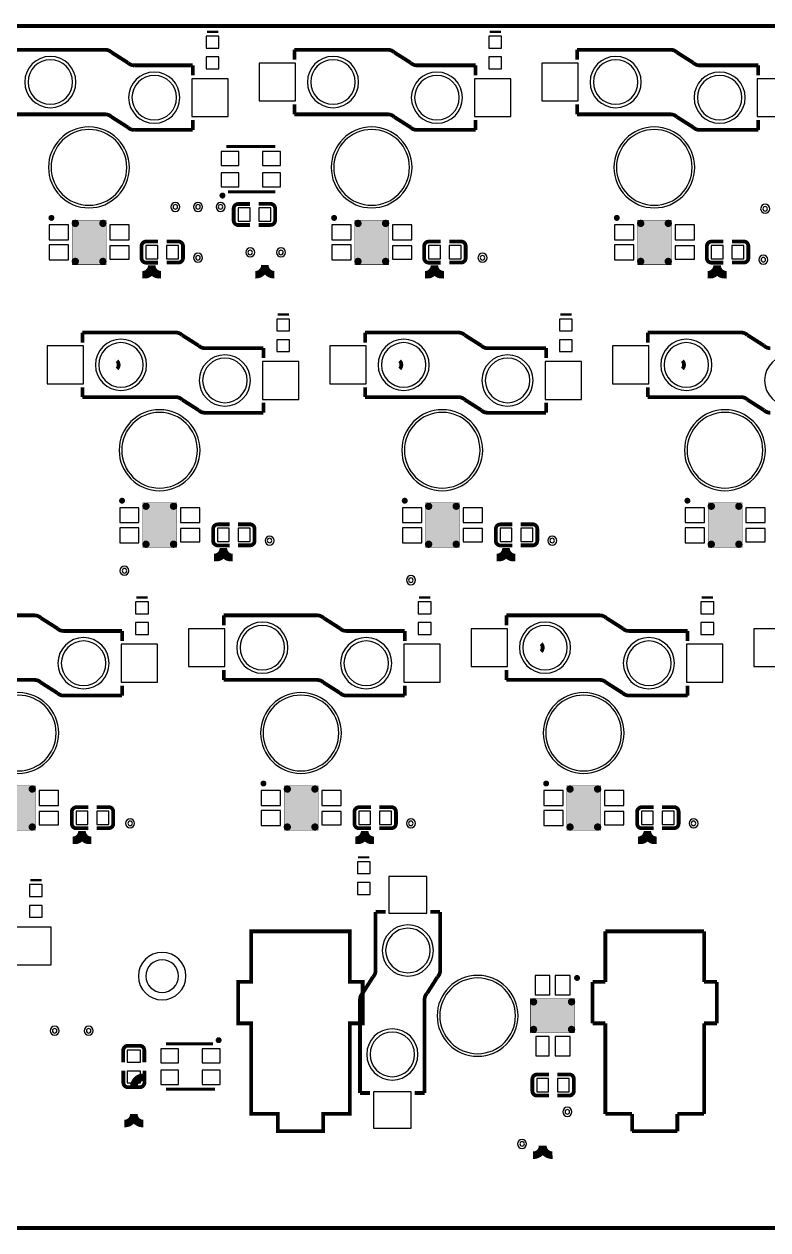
# Model space of a CAD drawing. Header units: millimetres. Extents: x 3 to 280, y -102 to -19.
# Drawn here: x 65.9 to 116, y -101.9 to -20.7 of the extents above; entities that cross this region are included whole.
import ezdxf

# ---------------------------------------------------------------- set-up
doc = ezdxf.new("R2010")
doc.units = ezdxf.units.MM
for name, color, linetype, true_color in [('Board Outline Layer', 7, 'Continuous', 0xff00ff), ('Bottom Layer', 7, 'Continuous', 0x0000ff), ('Bottom Silkscreen Layer', 7, 'Continuous', 0x66cc33), ('Hole Layer', 7, 'Continuous', 0x222222), ('Multi-Layer', 7, 'Continuous', 0xc0c0c0), ('Top Layer', 7, 'Continuous', 0xff0000)]:
    doc.layers.add(name, color=color, linetype=linetype, true_color=true_color)

msp = doc.modelspace()

# ---------------------------------------------------------------- hatches: boundary and pattern name
at = {"layer": 'Multi-Layer'}
for points in [[(69.084, -34.133, 1), (69.584, -34.133, 1)], [(71.414, -36.913), (69.114, -36.913), (69.114, -33.913), (71.414, -33.913)], [(70.944, -34.133, 1), (71.444, -34.133, 1)], [(88.134, -34.133, 1), (88.634, -34.133, 1)], [(90.464, -36.913), (88.164, -36.913), (88.164, -33.913), (90.464, -33.913)], [(89.994, -34.133, 1), (90.494, -34.133, 1)], [(107.184, -34.133, 1), (107.684, -34.133, 1)], [(109.514, -36.913), (107.214, -36.913), (107.214, -33.913), (109.514, -33.913)], [(109.044, -34.133, 1), (109.544, -34.133, 1)], [(69.084, -36.693, 1), (69.584, -36.693, 1)], [(70.944, -36.693, 1), (71.444, -36.693, 1)], [(88.134, -36.693, 1), (88.634, -36.693, 1)], [(89.994, -36.693, 1), (90.494, -36.693, 1)], [(107.184, -36.693, 1), (107.684, -36.693, 1)], [(109.044, -36.693, 1), (109.544, -36.693, 1)], [(73.844, -53.185, 1), (74.344, -53.185, 1)], [(76.174, -55.965), (73.874, -55.965), (73.874, -52.965), (76.174, -52.965)], [(75.704, -53.185, 1), (76.204, -53.185, 1)], [(92.894, -53.185, 1), (93.394, -53.185, 1)], [(95.224, -55.965), (92.924, -55.965), (92.924, -52.965), (95.224, -52.965)], [(94.754, -53.185, 1), (95.254, -53.185, 1)], [(111.944, -53.185, 1), (112.444, -53.185, 1)], [(114.274, -55.965), (111.974, -55.965), (111.974, -52.965), (114.274, -52.965)], [(113.804, -53.185, 1), (114.304, -53.185, 1)], [(73.844, -55.745, 1), (74.344, -55.745, 1)], [(75.704, -55.745, 1), (76.204, -55.745, 1)], [(92.894, -55.745, 1), (93.394, -55.745, 1)], [(94.754, -55.745, 1), (95.254, -55.745, 1)], [(111.944, -55.745, 1), (112.444, -55.745, 1)], [(113.804, -55.745, 1), (114.304, -55.745, 1)], [(66.652, -75.015), (64.352, -75.015), (64.352, -72.015), (66.652, -72.015)], [(66.182, -72.235, 1), (66.682, -72.235, 1)], [(83.372, -72.235, 1), (83.872, -72.235, 1)], [(85.702, -75.015), (83.402, -75.015), (83.402, -72.015), (85.702, -72.015)], [(85.232, -72.235, 1), (85.732, -72.235, 1)], [(102.422, -72.235, 1), (102.922, -72.235, 1)], [(104.752, -75.015), (102.452, -75.015), (102.452, -72.015), (104.752, -72.015)], [(104.282, -72.235, 1), (104.782, -72.235, 1)], [(66.182, -74.795, 1), (66.682, -74.795, 1)], [(83.372, -74.795, 1), (83.872, -74.795, 1)], [(85.232, -74.795, 1), (85.732, -74.795, 1)], [(102.422, -74.795, 1), (102.922, -74.795, 1)], [(104.282, -74.795, 1), (104.782, -74.795, 1)], [(99.966, -86.571, 1), (100.466, -86.571, 1)], [(99.996, -88.651), (99.996, -86.351), (102.996, -86.351), (102.996, -88.651)], [(102.526, -86.571, 1), (103.026, -86.571, 1)], [(99.966, -88.431, 1), (100.466, -88.431, 1)], [(102.526, -88.431, 1), (103.026, -88.431, 1)]]:
    msp.add_hatch(color=256, dxfattribs=at).paths.add_polyline_path(points)

# ---------------------------------------------------------------- linework, layer by layer
at = {"layer": 'Board Outline Layer', "const_width": 0.254}
for points in [[(277.29, -20.841), (6.574, -20.836)], [(87.833, -93.329), (87.833, -94.116), (86.03, -94.116), (86.03, -95.285), (82.982, -95.285), (82.982, -94.116), (81.178, -94.116), (81.178, -88.02), (80.315, -88.02), (80.315, -85.226), (81.178, -85.226), (81.178, -81.823), (87.833, -81.823), (87.833, -82.636)], [(81.178, -93.329), (81.178, -94.116), (82.982, -94.116), (82.982, -95.285), (86.03, -95.285), (86.03, -94.116), (87.833, -94.116), (87.833, -88.02), (88.697, -88.02), (88.697, -85.226), (87.833, -85.226), (87.833, -81.823)], [(105.054, -81.823), (105.054, -82.636)], [(105.054, -85.226), (105.054, -81.823)], [(105.054, -81.823), (111.709, -81.823)], [(111.709, -81.823), (111.709, -85.226)], [(104.191, -88.02), (104.191, -85.226)], [(104.191, -85.226), (105.054, -85.226)], [(111.709, -85.226), (112.573, -85.226)], [(112.573, -85.226), (112.573, -88.02)], [(105.054, -88.02), (104.191, -88.02)], [(105.054, -94.116), (105.054, -88.02)], [(112.573, -88.02), (111.709, -88.02)], [(111.709, -88.02), (111.709, -94.116)], [(105.054, -94.116), (105.054, -93.329)], [(105.054, -94.116), (105.054, -93.329)], [(111.709, -93.329), (111.709, -94.116)], [(106.858, -94.116), (105.054, -94.116)], [(106.858, -94.116), (105.054, -94.116)], [(106.858, -95.285), (106.858, -94.116)], [(106.858, -95.285), (106.858, -94.116)], [(111.709, -94.116), (109.906, -94.116)], [(109.906, -94.116), (109.906, -95.285)], [(111.709, -94.116), (109.906, -94.116)], [(109.906, -94.116), (109.906, -95.285)], [(109.906, -95.285), (106.858, -95.285)], [(109.906, -95.285), (106.858, -95.285)], [(277.29, -101.805), (6.575, -101.805)]]:
    msp.add_lwpolyline(points, dxfattribs=at)
at = {"layer": 'Bottom Layer'}
for points in [[(79.014, -21.522), (78.15, -21.522), (78.15, -22.322), (79.014, -22.322)], [(98.064, -21.522), (97.2, -21.522), (97.2, -22.322), (98.064, -22.322)], [(79.014, -22.922), (78.15, -22.922), (78.15, -23.722), (79.014, -23.722)], [(81.726, -23.337), (81.726, -25.887), (84.176, -25.887), (84.176, -23.337)], [(98.064, -22.922), (97.2, -22.922), (97.2, -23.722), (98.064, -23.722)], [(100.777, -23.337), (100.777, -25.887), (103.227, -25.887), (103.227, -23.337)], [(79.627, -26.937), (79.627, -24.387), (77.177, -24.387), (77.177, -26.937)], [(98.677, -26.937), (98.677, -24.387), (96.227, -24.387), (96.227, -26.937)], [(117.727, -26.937), (117.727, -24.387), (115.277, -24.387), (115.277, -26.937)], [(79.153, -29.28), (79.153, -30.23), (80.353, -30.23), (80.353, -29.28)], [(81.953, -29.28), (81.953, -30.23), (83.153, -30.23), (83.153, -29.28)], [(79.153, -30.73), (79.153, -31.68), (80.353, -31.68), (80.353, -30.73)], [(81.953, -30.73), (81.953, -31.68), (83.153, -31.68), (83.153, -30.73)], [(80.307, -33.078), (80.307, -33.978), (81.107, -33.978), (81.107, -33.078)], [(81.707, -33.078), (81.707, -33.978), (82.507, -33.978), (82.507, -33.078)], [(68.864, -35.238), (68.864, -34.238), (67.564, -34.238), (67.564, -35.238)], [(72.964, -35.238), (72.964, -34.238), (71.664, -34.238), (71.664, -35.238)], [(87.914, -35.238), (87.914, -34.238), (86.614, -34.238), (86.614, -35.238)], [(92.014, -35.238), (92.014, -34.238), (90.714, -34.238), (90.714, -35.238)], [(106.964, -35.238), (106.964, -34.238), (105.664, -34.238), (105.664, -35.238)], [(111.064, -35.238), (111.064, -34.238), (109.764, -34.238), (109.764, -35.238)], [(68.864, -36.588), (68.864, -35.588), (67.564, -35.588), (67.564, -36.588)], [(72.964, -36.538), (72.964, -35.638), (71.664, -35.638), (71.664, -36.538)], [(74.884, -36.518), (74.884, -35.618), (74.084, -35.618), (74.084, -36.518)], [(76.284, -36.518), (76.284, -35.618), (75.484, -35.618), (75.484, -36.518)], [(87.914, -36.588), (87.914, -35.588), (86.614, -35.588), (86.614, -36.588)], [(92.014, -36.538), (92.014, -35.638), (90.714, -35.638), (90.714, -36.538)], [(93.934, -36.518), (93.934, -35.618), (93.134, -35.618), (93.134, -36.518)], [(95.334, -36.518), (95.334, -35.618), (94.534, -35.618), (94.534, -36.518)], [(106.964, -36.588), (106.964, -35.588), (105.664, -35.588), (105.664, -36.588)], [(111.064, -36.538), (111.064, -35.638), (109.764, -35.638), (109.764, -36.538)], [(112.984, -36.518), (112.984, -35.618), (112.184, -35.618), (112.184, -36.518)], [(114.384, -36.518), (114.384, -35.618), (113.584, -35.618), (113.584, -36.518)], [(83.777, -40.573), (82.913, -40.573), (82.913, -41.373), (83.777, -41.373)], [(102.827, -40.573), (101.963, -40.573), (101.963, -41.373), (102.827, -41.373)], [(83.777, -41.973), (82.913, -41.973), (82.913, -42.773), (83.777, -42.773)], [(102.827, -41.973), (101.963, -41.973), (101.963, -42.773), (102.827, -42.773)], [(67.436, -42.387), (67.436, -44.937), (69.886, -44.937), (69.886, -42.387)], [(86.486, -42.387), (86.486, -44.937), (88.936, -44.937), (88.936, -42.387)], [(105.536, -42.387), (105.536, -44.937), (107.986, -44.937), (107.986, -42.387)], [(84.387, -45.987), (84.387, -43.437), (81.937, -43.437), (81.937, -45.987)], [(103.437, -45.987), (103.437, -43.437), (100.987, -43.437), (100.987, -45.987)], [(73.624, -54.29), (73.624, -53.29), (72.324, -53.29), (72.324, -54.29)], [(77.724, -54.29), (77.724, -53.29), (76.424, -53.29), (76.424, -54.29)], [(92.674, -54.29), (92.674, -53.29), (91.374, -53.29), (91.374, -54.29)], [(96.774, -54.29), (96.774, -53.29), (95.474, -53.29), (95.474, -54.29)], [(111.724, -54.29), (111.724, -53.29), (110.424, -53.29), (110.424, -54.29)], [(115.824, -54.29), (115.824, -53.29), (114.524, -53.29), (114.524, -54.29)], [(73.624, -55.64), (73.624, -54.64), (72.324, -54.64), (72.324, -55.64)], [(77.724, -55.59), (77.724, -54.69), (76.424, -54.69), (76.424, -55.59)], [(79.71, -55.568), (79.71, -54.668), (78.91, -54.668), (78.91, -55.568)], [(81.11, -55.568), (81.11, -54.668), (80.31, -54.668), (80.31, -55.568)], [(92.674, -55.64), (92.674, -54.64), (91.374, -54.64), (91.374, -55.64)], [(96.774, -55.59), (96.774, -54.69), (95.474, -54.69), (95.474, -55.59)], [(98.76, -55.568), (98.76, -54.668), (97.96, -54.668), (97.96, -55.568)], [(100.16, -55.568), (100.16, -54.668), (99.36, -54.668), (99.36, -55.568)], [(111.724, -55.64), (111.724, -54.64), (110.424, -54.64), (110.424, -55.64)], [(115.824, -55.59), (115.824, -54.69), (114.524, -54.69), (114.524, -55.59)], [(74.256, -59.623), (73.392, -59.623), (73.392, -60.423), (74.256, -60.423)], [(93.306, -59.623), (92.442, -59.623), (92.442, -60.423), (93.306, -60.423)], [(112.356, -59.623), (111.492, -59.623), (111.492, -60.423), (112.356, -60.423)], [(74.256, -61.023), (73.392, -61.023), (73.392, -61.823), (74.256, -61.823)], [(76.964, -61.437), (76.964, -63.987), (79.414, -63.987), (79.414, -61.437)], [(93.306, -61.023), (92.442, -61.023), (92.442, -61.823), (93.306, -61.823)], [(96.014, -61.437), (96.014, -63.987), (98.464, -63.987), (98.464, -61.437)], [(112.356, -61.023), (111.492, -61.023), (111.492, -61.823), (112.356, -61.823)], [(115.064, -61.437), (115.064, -63.987), (117.514, -63.987), (117.514, -61.437)], [(74.864, -65.037), (74.864, -62.487), (72.414, -62.487), (72.414, -65.037)], [(93.914, -65.037), (93.914, -62.487), (91.464, -62.487), (91.464, -65.037)], [(112.964, -65.037), (112.964, -62.487), (110.514, -62.487), (110.514, -65.037)], [(68.202, -73.34), (68.202, -72.34), (66.902, -72.34), (66.902, -73.34)], [(83.152, -73.34), (83.152, -72.34), (81.852, -72.34), (81.852, -73.34)], [(87.252, -73.34), (87.252, -72.34), (85.952, -72.34), (85.952, -73.34)], [(102.202, -73.34), (102.202, -72.34), (100.902, -72.34), (100.902, -73.34)], [(106.302, -73.34), (106.302, -72.34), (105.002, -72.34), (105.002, -73.34)], [(68.202, -74.641), (68.202, -73.741), (66.902, -73.741), (66.902, -74.641)], [(70.185, -74.618), (70.185, -73.718), (69.385, -73.718), (69.385, -74.618)], [(71.585, -74.618), (71.585, -73.718), (70.785, -73.718), (70.785, -74.618)], [(83.152, -74.691), (83.152, -73.691), (81.852, -73.691), (81.852, -74.691)], [(87.252, -74.641), (87.252, -73.741), (85.952, -73.741), (85.952, -74.641)], [(89.235, -74.618), (89.235, -73.718), (88.435, -73.718), (88.435, -74.618)], [(90.635, -74.618), (90.635, -73.718), (89.835, -73.718), (89.835, -74.618)], [(102.202, -74.691), (102.202, -73.691), (100.902, -73.691), (100.902, -74.691)], [(106.302, -74.641), (106.302, -73.741), (105.002, -73.741), (105.002, -74.641)], [(108.285, -74.618), (108.285, -73.718), (107.485, -73.718), (107.485, -74.618)], [(109.685, -74.618), (109.685, -73.718), (108.885, -73.718), (108.885, -74.618)], [(89.205, -77.132), (88.341, -77.132), (88.341, -77.932), (89.205, -77.932)], [(67.109, -78.674), (66.245, -78.674), (66.245, -79.474), (67.109, -79.474)], [(89.205, -78.532), (88.341, -78.532), (88.341, -79.332), (89.205, -79.332)], [(93.02, -78.138), (90.47, -78.138), (90.47, -80.588), (93.02, -80.588)], [(67.109, -80.074), (66.245, -80.074), (66.245, -80.874), (67.109, -80.874)], [(67.716, -84.087), (67.716, -81.537), (65.266, -81.537), (65.266, -84.087)], [(100.321, -86.101), (101.321, -86.101), (101.321, -84.801), (100.321, -84.801)], [(101.671, -86.101), (102.671, -86.101), (102.671, -84.801), (101.671, -84.801)], [(100.371, -90.201), (101.271, -90.201), (101.271, -88.901), (100.371, -88.901)], [(101.671, -90.201), (102.671, -90.201), (102.671, -88.901), (101.671, -88.901)], [(73.729, -89.832), (72.829, -89.832), (72.829, -90.632), (73.729, -90.632)], [(76.289, -90.682), (76.289, -89.732), (75.089, -89.732), (75.089, -90.682)], [(79.089, -90.682), (79.089, -89.732), (77.889, -89.732), (77.889, -90.682)], [(73.729, -91.232), (72.829, -91.232), (72.829, -92.032), (73.729, -92.032)], [(76.289, -92.132), (76.289, -91.182), (75.089, -91.182), (75.089, -92.132)], [(79.089, -92.132), (79.089, -91.182), (77.889, -91.182), (77.889, -92.132)], [(101.224, -92.627), (101.224, -91.727), (100.424, -91.727), (100.424, -92.627)], [(102.624, -92.627), (102.624, -91.727), (101.824, -91.727), (101.824, -92.627)], [(89.42, -95.088), (91.97, -95.088), (91.97, -92.638), (89.42, -92.638)]]:
    msp.add_lwpolyline(points, close=True, dxfattribs=at)
for points in [[(65.927, -24.612, 1), (69.377, -24.612, 1)], [(84.977, -24.612, 1), (88.427, -24.612, 1)], [(104.027, -24.612, 1), (107.477, -24.612, 1)], [(72.927, -25.662, 1), (76.377, -25.662, 1)], [(91.977, -25.662, 1), (95.427, -25.662, 1)], [(111.027, -25.662, 1), (114.477, -25.662, 1)], [(70.686, -43.662, 1), (74.136, -43.662, 1)], [(89.737, -43.662, 1), (93.187, -43.662, 1)], [(108.787, -43.662, 1), (112.237, -43.662, 1)], [(77.686, -44.712, 1), (81.136, -44.712, 1)], [(96.737, -44.712, 1), (100.187, -44.712, 1)], [(115.787, -44.712, 1), (119.237, -44.712, 1)], [(80.214, -62.712, 1), (83.664, -62.712, 1)], [(99.264, -62.712, 1), (102.714, -62.712, 1)], [(68.164, -63.762, 1), (71.614, -63.762, 1)], [(87.214, -63.762, 1), (90.664, -63.762, 1)], [(106.264, -63.762, 1), (109.714, -63.762, 1)], [(90.02, -83.113, 1), (93.47, -83.113, 1)], [(88.97, -90.113, 1), (92.42, -90.113, 1)]]:
    msp.add_lwpolyline(points, format="xyb", close=True, dxfattribs=at)
for points in [[(67.526, -30.361, 1), (72.976, -30.361), (72.976, -30.361, 1), (67.526, -30.361)], [(86.576, -30.361, 1), (92.027, -30.361), (92.027, -30.361, 1), (86.576, -30.361)], [(105.627, -30.361, 1), (111.077, -30.361), (111.077, -30.361, 1), (105.627, -30.361)], [(72.286, -49.413, 1), (77.736, -49.413), (77.736, -49.413, 1), (72.286, -49.413)], [(91.336, -49.413, 1), (96.786, -49.413), (96.786, -49.413, 1), (91.336, -49.413)], [(110.386, -49.413, 1), (115.837, -49.413), (115.837, -49.413, 1), (110.386, -49.413)], [(62.764, -68.463, 1), (68.214, -68.463), (68.214, -68.463, 1), (62.764, -68.463)], [(81.814, -68.463, 1), (87.264, -68.463), (87.264, -68.463, 1), (81.814, -68.463)], [(100.864, -68.463, 1), (106.314, -68.463), (106.314, -68.463, 1), (100.864, -68.463)], [(73.584, -84.836, 1), (76.784, -84.836), (76.784, -84.836, 1), (73.584, -84.836)], [(93.719, -87.513, 1), (99.169, -87.513), (99.169, -87.513, 1), (93.719, -87.513)]]:
    msp.add_lwpolyline(points, format="xyb", dxfattribs=at)
at = {"layer": 'Bottom Layer', "const_width": 0.508}
for points in [[(73.848, -37.592, 0.414214), (74.483, -36.957)], [(74.484, -37.127, -0.414214), (74.019, -37.592)], [(74.483, -36.957, 0.414214), (75.118, -37.592)], [(74.484, -37.107, 0.414214), (74.969, -37.592)], [(82.107, -36.945, -0.414214), (81.46, -37.592)], [(81.473, -37.592, 0.414214), (82.108, -36.957)], [(82.107, -36.945, 0.414214), (82.755, -37.592)], [(82.108, -36.957, 0.414214), (82.743, -37.592)], [(92.898, -37.592, 0.414214), (93.533, -36.957)], [(93.534, -37.127, -0.414214), (93.069, -37.592)], [(93.533, -36.957, 0.414214), (94.168, -37.592)], [(93.534, -37.107, 0.414214), (94.019, -37.592)], [(111.948, -37.592, 0.414214), (112.583, -36.957)], [(112.584, -37.127, -0.414214), (112.119, -37.592)], [(112.583, -36.957, 0.414214), (113.218, -37.592)], [(112.584, -37.107, 0.414214), (113.069, -37.592)], [(78.674, -56.642, 0.414214), (79.309, -56.007)], [(79.31, -56.177, -0.414214), (78.845, -56.642)], [(79.309, -56.007, 0.414214), (79.944, -56.642)], [(79.31, -56.157, 0.414214), (79.795, -56.642)], [(97.724, -56.642, 0.414214), (98.359, -56.007)], [(98.36, -56.177, -0.414214), (97.895, -56.642)], [(98.359, -56.007, 0.414214), (98.994, -56.642)], [(98.36, -56.157, 0.414214), (98.845, -56.642)], [(69.149, -75.692, 0.414214), (69.784, -75.057)], [(69.785, -75.227, -0.414214), (69.32, -75.692)], [(69.784, -75.057, 0.414214), (70.419, -75.692)], [(69.785, -75.207, 0.414214), (70.27, -75.692)], [(88.199, -75.692, 0.414214), (88.834, -75.057)], [(88.835, -75.227, -0.414214), (88.37, -75.692)], [(88.834, -75.057, 0.414214), (89.469, -75.692)], [(88.835, -75.207, 0.414214), (89.32, -75.692)], [(107.249, -75.692, 0.414214), (107.884, -75.057)], [(107.885, -75.227, -0.414214), (107.42, -75.692)], [(107.884, -75.057, 0.414214), (108.519, -75.692)], [(107.885, -75.207, 0.414214), (108.37, -75.692)], [(73.914, -91.656, 0.414214), (73.279, -92.291)], [(72.644, -94.765, 0.414214), (73.279, -94.13)], [(72.68, -94.769, 0.414214), (73.279, -94.17)], [(73.279, -94.13, 0.414214), (73.914, -94.765)], [(73.279, -94.17, 0.414214), (73.878, -94.769)], [(100.188, -96.901, 0.414214), (100.823, -96.266)], [(100.841, -96.265, -0.414214), (100.205, -96.901)], [(100.823, -96.266, 0.414214), (101.458, -96.901)], [(100.841, -96.252, 0.414214), (101.491, -96.901)]]:
    msp.add_lwpolyline(points, format="xyb", dxfattribs=at)
at = {"layer": 'Bottom Silkscreen Layer'}
for points, const_width in [([(78.201, -21.225), (78.963, -21.225)], 0.152), ([(97.251, -21.225), (98.013, -21.225)], 0.152), ([(65.051, -22.437), (71.351, -22.437)], 0.254), ([(71.773, -22.611), (72.878, -23.312)], 0.254), ([(84.101, -22.437), (84.101, -23.105)], 0.254), ([(84.101, -22.437), (90.402, -22.437)], 0.254), ([(90.823, -22.611), (91.928, -23.312)], 0.254), ([(103.152, -22.437), (103.152, -23.105)], 0.254), ([(103.152, -22.437), (109.452, -22.437)], 0.254), ([(109.873, -22.611), (110.978, -23.312)], 0.254), ([(77.251, -23.487), (73.299, -23.487)], 0.254), ([(77.251, -23.487), (77.251, -24.156)], 0.254), ([(96.302, -23.487), (92.35, -23.487)], 0.254), ([(96.302, -23.487), (96.302, -24.156)], 0.254), ([(115.352, -23.487), (111.4, -23.487)], 0.254), ([(115.352, -23.487), (115.352, -24.156)], 0.254), ([(84.101, -26.118), (84.101, -26.787)], 0.254), ([(103.152, -26.118), (103.152, -26.787)], 0.254), ([(65.051, -26.787), (71.351, -26.787)], 0.254), ([(84.101, -26.787), (90.402, -26.787)], 0.254), ([(103.152, -26.787), (109.452, -26.787)], 0.254), ([(71.773, -26.961), (72.878, -27.662)], 0.254), ([(77.251, -27.168), (77.251, -27.837)], 0.254), ([(90.823, -26.961), (91.928, -27.662)], 0.254), ([(96.302, -27.168), (96.302, -27.837)], 0.254), ([(109.873, -26.961), (110.978, -27.662)], 0.254), ([(115.352, -27.168), (115.352, -27.837)], 0.254), ([(77.251, -27.837), (73.299, -27.837)], 0.254), ([(96.302, -27.837), (92.35, -27.837)], 0.254), ([(115.352, -27.837), (111.4, -27.837)], 0.254), ([(79.502, -28.956), (82.804, -28.956)], 0.2), ([(82.804, -32.004), (79.629, -32.004)], 0.2), ([(80.002, -33.934), (80.002, -33.134)], 0.254), ([(81.112, -32.824), (80.312, -32.824)], 0.254), ([(81.687, -32.818), (82.487, -32.818)], 0.254), ([(82.797, -33.928), (82.797, -33.128)], 0.254), ([(81.687, -34.238), (82.487, -34.238)], 0.254), ([(81.112, -34.244), (80.312, -34.244)], 0.254), ([(73.794, -35.668), (73.794, -36.468)], 0.254), ([(74.904, -35.358), (74.104, -35.358)], 0.254), ([(75.48, -35.353), (76.28, -35.353)], 0.254), ([(76.59, -35.662), (76.59, -36.462)], 0.254), ([(92.844, -35.668), (92.844, -36.468)], 0.254), ([(93.954, -35.358), (93.154, -35.358)], 0.254), ([(94.53, -35.353), (95.33, -35.353)], 0.254), ([(95.64, -35.662), (95.64, -36.462)], 0.254), ([(111.894, -35.668), (111.894, -36.468)], 0.254), ([(113.004, -35.358), (112.204, -35.358)], 0.254), ([(113.58, -35.353), (114.38, -35.353)], 0.254), ([(114.69, -35.662), (114.69, -36.462)], 0.254), ([(74.904, -36.778), (74.104, -36.778)], 0.254), ([(75.48, -36.772), (76.28, -36.772)], 0.254), ([(93.954, -36.778), (93.154, -36.778)], 0.254), ([(94.53, -36.772), (95.33, -36.772)], 0.254), ([(113.004, -36.778), (112.204, -36.778)], 0.254), ([(113.58, -36.772), (114.38, -36.772)], 0.254), ([(82.964, -40.276), (83.726, -40.276)], 0.152), ([(102.014, -40.276), (102.776, -40.276)], 0.152), ([(69.811, -41.487), (69.811, -42.156)], 0.254), ([(69.811, -41.487), (76.111, -41.487)], 0.254), ([(88.861, -41.487), (88.861, -42.156)], 0.254), ([(88.861, -41.487), (95.161, -41.487)], 0.254), ([(107.912, -41.487), (107.912, -42.156)], 0.254), ([(107.912, -41.487), (114.212, -41.487)], 0.254), ([(76.533, -41.661), (77.638, -42.362)], 0.254), ([(95.583, -41.661), (96.688, -42.362)], 0.254), ([(114.633, -41.661), (115.738, -42.362)], 0.254), ([(82.011, -42.537), (78.059, -42.537)], 0.254), ([(82.011, -42.537), (82.011, -43.206)], 0.254), ([(101.061, -42.537), (97.109, -42.537)], 0.254), ([(101.061, -42.537), (101.061, -43.206)], 0.254), ([(69.811, -45.168), (69.811, -45.837)], 0.254), ([(88.861, -45.168), (88.861, -45.837)], 0.254), ([(107.912, -45.168), (107.912, -45.837)], 0.254), ([(69.811, -45.837), (76.111, -45.837)], 0.254), ([(76.533, -46.011), (77.638, -46.712)], 0.254), ([(82.011, -46.218), (82.011, -46.887)], 0.254), ([(88.861, -45.837), (95.161, -45.837)], 0.254), ([(95.583, -46.011), (96.688, -46.712)], 0.254), ([(101.061, -46.218), (101.061, -46.887)], 0.254), ([(107.912, -45.837), (114.212, -45.837)], 0.254), ([(114.633, -46.011), (115.738, -46.712)], 0.254), ([(82.011, -46.887), (78.059, -46.887)], 0.254), ([(101.061, -46.887), (97.109, -46.887)], 0.254), ([(79.73, -54.408), (78.93, -54.408)], 0.254), ([(80.306, -54.403), (81.106, -54.403)], 0.254), ([(98.78, -54.408), (97.98, -54.408)], 0.254), ([(99.356, -54.403), (100.156, -54.403)], 0.254), ([(78.62, -54.718), (78.62, -55.518)], 0.254), ([(81.416, -54.712), (81.416, -55.512)], 0.254), ([(97.67, -54.718), (97.67, -55.518)], 0.254), ([(100.466, -54.712), (100.466, -55.512)], 0.254), ([(79.73, -55.828), (78.93, -55.828)], 0.254), ([(80.306, -55.822), (81.106, -55.822)], 0.254), ([(98.78, -55.828), (97.98, -55.828)], 0.254), ([(99.356, -55.822), (100.156, -55.822)], 0.254), ([(73.443, -59.326), (74.205, -59.326)], 0.152), ([(92.493, -59.326), (93.255, -59.326)], 0.152), ([(111.543, -59.326), (112.305, -59.326)], 0.152), ([(60.289, -60.537), (66.589, -60.537)], 0.254), ([(67.011, -60.711), (68.115, -61.412)], 0.254), ([(79.339, -60.537), (79.339, -61.206)], 0.254), ([(79.339, -60.537), (85.639, -60.537)], 0.254), ([(86.061, -60.711), (87.165, -61.412)], 0.254), ([(98.389, -60.537), (98.389, -61.206)], 0.254), ([(98.389, -60.537), (104.689, -60.537)], 0.254), ([(105.111, -60.711), (106.215, -61.412)], 0.254), ([(72.489, -61.587), (68.537, -61.587)], 0.254), ([(72.489, -61.587), (72.489, -62.256)], 0.254), ([(91.539, -61.587), (87.587, -61.587)], 0.254), ([(91.539, -61.587), (91.539, -62.256)], 0.254), ([(110.589, -61.587), (106.637, -61.587)], 0.254), ([(110.589, -61.587), (110.589, -62.256)], 0.254), ([(79.339, -64.218), (79.339, -64.887)], 0.254), ([(98.389, -64.218), (98.389, -64.887)], 0.254), ([(60.289, -64.887), (66.589, -64.887)], 0.254), ([(67.011, -65.061), (68.115, -65.762)], 0.254), ([(79.339, -64.887), (85.639, -64.887)], 0.254), ([(86.061, -65.061), (87.165, -65.762)], 0.254), ([(98.389, -64.887), (104.689, -64.887)], 0.254), ([(105.111, -65.061), (106.215, -65.762)], 0.254), ([(72.489, -65.268), (72.489, -65.937)], 0.254), ([(91.539, -65.268), (91.539, -65.937)], 0.254), ([(110.589, -65.268), (110.589, -65.937)], 0.254), ([(72.489, -65.937), (68.537, -65.937)], 0.254), ([(91.539, -65.937), (87.587, -65.937)], 0.254), ([(110.589, -65.937), (106.637, -65.937)], 0.254), ([(69.095, -73.768), (69.095, -74.568)], 0.254), ([(70.205, -73.459), (69.405, -73.459)], 0.254), ([(70.781, -73.453), (71.581, -73.453)], 0.254), ([(71.891, -73.763), (71.891, -74.563)], 0.254), ([(88.145, -73.768), (88.145, -74.568)], 0.254), ([(89.255, -73.459), (88.455, -73.459)], 0.254), ([(89.831, -73.453), (90.631, -73.453)], 0.254), ([(90.941, -73.763), (90.941, -74.563)], 0.254), ([(107.195, -73.768), (107.195, -74.568)], 0.254), ([(108.305, -73.459), (107.505, -73.459)], 0.254), ([(108.881, -73.453), (109.681, -73.453)], 0.254), ([(109.991, -73.763), (109.991, -74.563)], 0.254), ([(70.205, -74.878), (69.405, -74.878)], 0.254), ([(70.781, -74.872), (71.581, -74.872)], 0.254), ([(89.255, -74.878), (88.455, -74.878)], 0.254), ([(89.831, -74.872), (90.631, -74.872)], 0.254), ([(108.305, -74.878), (107.505, -74.878)], 0.254), ([(108.881, -74.872), (109.681, -74.872)], 0.254), ([(88.392, -76.835), (89.154, -76.835)], 0.152), ([(66.296, -78.377), (67.058, -78.377)], 0.152), ([(89.57, -80.513), (90.239, -80.513)], 0.254), ([(89.57, -80.513), (89.57, -84.465)], 0.254), ([(93.251, -80.513), (93.92, -80.513)], 0.254), ([(93.92, -80.513), (93.92, -84.465)], 0.254), ([(88.695, -85.992), (89.395, -84.887)], 0.254), ([(93.045, -85.992), (93.745, -84.887)], 0.254), ([(88.52, -92.713), (88.52, -86.413)], 0.254), ([(92.87, -92.713), (92.87, -86.413)], 0.254), ([(75.438, -89.408), (78.613, -89.408)], 0.2), ([(72.564, -90.637), (72.564, -89.837)], 0.254), ([(72.874, -89.527), (73.674, -89.527)], 0.254), ([(73.983, -90.637), (73.983, -89.837)], 0.254), ([(72.57, -91.212), (72.57, -92.012)], 0.254), ([(73.989, -91.212), (73.989, -92.012)], 0.254), ([(100.134, -91.777), (100.134, -92.577)], 0.254), ([(101.244, -91.467), (100.444, -91.467)], 0.254), ([(101.82, -91.461), (102.62, -91.461)], 0.254), ([(102.929, -91.771), (102.929, -92.571)], 0.254), ([(72.879, -92.322), (73.679, -92.322)], 0.254), ([(78.74, -92.456), (75.438, -92.456)], 0.2), ([(88.52, -92.713), (89.189, -92.713)], 0.254), ([(92.201, -92.713), (92.87, -92.713)], 0.254), ([(101.244, -92.887), (100.444, -92.887)], 0.254), ([(101.82, -92.881), (102.62, -92.881)], 0.254)]:
    msp.add_lwpolyline(points, dxfattribs=dict(at, const_width=const_width))
at = {"layer": 'Bottom Silkscreen Layer', "const_width": 0.254}
for points in [[(71.351, -22.437, -0.198912), (71.773, -22.611)], [(90.401, -22.437, -0.198912), (90.823, -22.611)], [(109.452, -22.437, -0.198912), (109.873, -22.611)], [(73.299, -23.487, -0.198912), (72.878, -23.312)], [(92.35, -23.487, -0.198912), (91.928, -23.312)], [(111.4, -23.487, -0.198912), (110.978, -23.312)], [(71.351, -26.787, -0.198912), (71.773, -26.961)], [(90.401, -26.787, -0.198912), (90.823, -26.961)], [(109.452, -26.787, -0.198912), (109.873, -26.961)], [(73.299, -27.837, -0.198912), (72.878, -27.662)], [(92.35, -27.837, -0.198912), (91.928, -27.662)], [(111.4, -27.837, -0.198912), (110.978, -27.662)], [(80.311, -32.824, 0.414239), (80.002, -33.134)], [(82.797, -33.128, 0.414214), (82.487, -32.818)], [(80.002, -33.934, 0.414214), (80.311, -34.244)], [(82.487, -34.238, 0.414239), (82.797, -33.928)], [(74.104, -35.358, 0.414239), (73.794, -35.668)], [(76.59, -35.662, 0.414214), (76.28, -35.353)], [(93.154, -35.358, 0.414239), (92.844, -35.668)], [(95.64, -35.662, 0.414214), (95.33, -35.353)], [(112.204, -35.358, 0.414239), (111.894, -35.668)], [(114.69, -35.662, 0.414214), (114.38, -35.353)], [(73.794, -36.468, 0.414214), (74.104, -36.778)], [(76.28, -36.772, 0.414239), (76.59, -36.462)], [(92.844, -36.468, 0.414214), (93.154, -36.778)], [(95.33, -36.772, 0.414239), (95.64, -36.462)], [(111.894, -36.468, 0.414214), (112.204, -36.778)], [(114.38, -36.772, 0.414239), (114.69, -36.462)], [(76.111, -41.487, -0.198912), (76.533, -41.661)], [(95.161, -41.487, -0.198912), (95.583, -41.661)], [(114.212, -41.487, -0.198912), (114.633, -41.661)], [(78.059, -42.537, -0.198912), (77.638, -42.362)], [(97.109, -42.537, -0.198912), (96.688, -42.362)], [(116.16, -42.537, -0.198912), (115.738, -42.362)], [(76.111, -45.837, -0.198912), (76.533, -46.011)], [(95.161, -45.837, -0.198912), (95.583, -46.011)], [(114.212, -45.837, -0.198912), (114.633, -46.011)], [(78.059, -46.887, -0.198912), (77.638, -46.712)], [(97.109, -46.887, -0.198912), (96.688, -46.712)], [(116.16, -46.887, -0.198912), (115.738, -46.712)], [(78.93, -54.408, 0.414239), (78.62, -54.718)], [(81.416, -54.712, 0.414214), (81.106, -54.403)], [(97.98, -54.408, 0.414239), (97.67, -54.718)], [(100.466, -54.712, 0.414214), (100.156, -54.403)], [(78.62, -55.518, 0.414214), (78.93, -55.828)], [(81.106, -55.822, 0.414239), (81.416, -55.512)], [(97.67, -55.518, 0.414214), (97.98, -55.828)], [(100.156, -55.822, 0.414239), (100.466, -55.512)], [(66.589, -60.537, -0.198912), (67.011, -60.711)], [(85.639, -60.537, -0.198912), (86.061, -60.711)], [(104.689, -60.537, -0.198912), (105.111, -60.711)], [(68.537, -61.587, -0.198912), (68.115, -61.412)], [(87.587, -61.587, -0.198912), (87.165, -61.412)], [(106.637, -61.587, -0.198912), (106.215, -61.412)], [(66.589, -64.887, -0.198912), (67.011, -65.061)], [(85.639, -64.887, -0.198912), (86.061, -65.061)], [(104.689, -64.887, -0.198912), (105.111, -65.061)], [(68.537, -65.937, -0.198912), (68.115, -65.762)], [(87.587, -65.937, -0.198912), (87.165, -65.762)], [(106.637, -65.937, -0.198912), (106.215, -65.762)], [(69.405, -73.459, 0.414239), (69.095, -73.768)], [(71.891, -73.763, 0.414214), (71.581, -73.453)], [(88.455, -73.459, 0.414239), (88.145, -73.768)], [(90.941, -73.763, 0.414214), (90.631, -73.453)], [(107.505, -73.459, 0.414239), (107.195, -73.768)], [(109.991, -73.763, 0.414214), (109.681, -73.453)], [(69.095, -74.568, 0.414214), (69.405, -74.878)], [(71.581, -74.872, 0.414239), (71.891, -74.563)], [(88.145, -74.568, 0.414214), (88.455, -74.878)], [(90.631, -74.872, 0.414239), (90.941, -74.563)], [(107.195, -74.568, 0.414214), (107.505, -74.878)], [(109.681, -74.872, 0.414239), (109.991, -74.563)], [(89.57, -84.465, -0.198912), (89.395, -84.887)], [(93.92, -84.465, -0.198912), (93.745, -84.887)], [(88.52, -86.413, -0.198912), (88.695, -85.992)], [(92.87, -86.413, -0.198912), (93.045, -85.992)], [(72.874, -89.527, 0.414214), (72.564, -89.836)], [(73.983, -89.836, 0.414239), (73.674, -89.527)], [(100.444, -91.467, 0.414239), (100.134, -91.777)], [(102.93, -91.771, 0.414214), (102.62, -91.461)], [(72.57, -92.012, 0.414239), (72.879, -92.322)], [(73.679, -92.322, 0.414214), (73.989, -92.012)], [(100.134, -92.577, 0.414214), (100.444, -92.887)], [(102.62, -92.881, 0.414239), (102.93, -92.571)]]:
    msp.add_lwpolyline(points, format="xyb", dxfattribs=at)
at = {"layer": 'Bottom Silkscreen Layer', "const_width": 0.2}
for points in [[(79.148, -32.258, 1), (79.348, -32.258, 1)], [(67.624, -33.762, 1), (67.824, -33.762, 1)], [(86.674, -33.762, 1), (86.874, -33.762, 1)], [(105.724, -33.762, 1), (105.924, -33.762, 1)], [(72.384, -52.814, 1), (72.584, -52.814, 1)], [(91.434, -52.814, 1), (91.634, -52.814, 1)], [(110.484, -52.814, 1), (110.684, -52.814, 1)], [(81.912, -71.864, 1), (82.112, -71.864, 1)], [(100.962, -71.864, 1), (101.162, -71.864, 1)], [(103.047, -84.961, 1), (103.247, -84.961, 1)], [(78.894, -89.154, 1), (79.094, -89.154, 1)]]:
    msp.add_lwpolyline(points, format="xyb", close=True, dxfattribs=at)
at = {"layer": 'Hole Layer'}
for points in [[(66.151, -24.612, 1), (69.151, -24.612, 1)], [(85.201, -24.612, 1), (88.201, -24.612, 1)], [(104.252, -24.612, 1), (107.252, -24.612, 1)], [(73.151, -25.662, 1), (76.151, -25.662, 1)], [(92.201, -25.662, 1), (95.201, -25.662, 1)], [(111.252, -25.662, 1), (114.252, -25.662, 1)], [(67.701, -30.361, 1), (72.802, -30.361, 1)], [(86.752, -30.361, 1), (91.852, -30.361, 1)], [(105.802, -30.361, 1), (110.902, -30.361, 1)], [(75.921, -33.02, 1), (76.226, -33.02, 1)], [(77.445, -33.02, 1), (77.75, -33.02, 1)], [(78.969, -33.02, 1), (79.274, -33.02, 1)], [(115.672, -33.147, 1), (115.977, -33.147, 1)], [(77.445, -36.449, 1), (77.75, -36.449, 1)], [(80.967, -36.088, 1), (81.272, -36.088, 1)], [(83.037, -36.088, 1), (83.342, -36.088, 1)], [(96.622, -36.449, 1), (96.927, -36.449, 1)], [(115.545, -36.576, 1), (115.85, -36.576, 1)], [(70.911, -43.662, 1), (73.911, -43.662, 1)], [(89.961, -43.662, 1), (92.961, -43.662, 1)], [(109.012, -43.662, 1), (112.012, -43.662, 1)], [(77.911, -44.712, 1), (80.911, -44.712, 1)], [(96.961, -44.712, 1), (99.961, -44.712, 1)], [(72.461, -49.413, 1), (77.561, -49.413, 1)], [(91.512, -49.413, 1), (96.612, -49.413, 1)], [(110.562, -49.413, 1), (115.662, -49.413, 1)], [(82.271, -55.499, 1), (82.576, -55.499, 1)], [(101.321, -55.499, 1), (101.626, -55.499, 1)], [(72.492, -57.531, 1), (72.797, -57.531, 1)], [(91.796, -58.166, 1), (92.101, -58.166, 1)], [(80.439, -62.712, 1), (83.439, -62.712, 1)], [(99.489, -62.712, 1), (102.489, -62.712, 1)], [(68.389, -63.762, 1), (71.389, -63.762, 1)], [(87.439, -63.762, 1), (90.439, -63.762, 1)], [(106.489, -63.762, 1), (109.489, -63.762, 1)], [(62.939, -68.463, 1), (68.039, -68.463, 1)], [(81.989, -68.463, 1), (87.089, -68.463, 1)], [(101.039, -68.463, 1), (106.139, -68.463, 1)], [(72.873, -74.549, 1), (73.178, -74.549, 1)], [(91.796, -74.549, 1), (92.101, -74.549, 1)], [(110.846, -74.549, 1), (111.151, -74.549, 1)], [(90.245, -83.113, 1), (93.245, -83.113, 1)], [(93.894, -87.513, 1), (98.994, -87.513, 1)], [(67.793, -88.519, 1), (68.098, -88.519, 1)], [(70.079, -88.519, 1), (70.384, -88.519, 1)], [(89.195, -90.113, 1), (92.195, -90.113, 1)], [(102.337, -93.98, 1), (102.642, -93.98, 1)], [(99.289, -96.139, 1), (99.594, -96.139, 1)]]:
    msp.add_lwpolyline(points, format="xyb", close=True, dxfattribs=at)
msp.add_lwpolyline([(74.084, -84.836, 1), (76.284, -84.836), (76.284, -84.836, 1), (74.084, -84.836)], format="xyb", dxfattribs=at)
at = {"layer": 'Multi-Layer'}
for points in [[(65.927, -24.612, 1), (69.377, -24.612, 1)], [(65.927, -24.612, 1), (69.377, -24.612, 1)], [(65.927, -24.612, 1), (69.377, -24.612, 1)], [(84.977, -24.612, 1), (88.427, -24.612, 1)], [(84.977, -24.612, 1), (88.427, -24.612, 1)], [(84.977, -24.612, 1), (88.427, -24.612, 1)], [(104.027, -24.612, 1), (107.477, -24.612, 1)], [(104.027, -24.612, 1), (107.477, -24.612, 1)], [(104.027, -24.612, 1), (107.477, -24.612, 1)], [(72.927, -25.662, 1), (76.377, -25.662, 1)], [(72.927, -25.662, 1), (76.377, -25.662, 1)], [(72.927, -25.662, 1), (76.377, -25.662, 1)], [(91.977, -25.662, 1), (95.427, -25.662, 1)], [(91.977, -25.662, 1), (95.427, -25.662, 1)], [(91.977, -25.662, 1), (95.427, -25.662, 1)], [(111.027, -25.662, 1), (114.477, -25.662, 1)], [(111.027, -25.662, 1), (114.477, -25.662, 1)], [(111.027, -25.662, 1), (114.477, -25.662, 1)], [(70.686, -43.662, 1), (74.136, -43.662, 1)], [(70.686, -43.662, 1), (74.136, -43.662, 1)], [(70.686, -43.662, 1), (74.136, -43.662, 1)], [(89.737, -43.662, 1), (93.187, -43.662, 1)], [(89.737, -43.662, 1), (93.187, -43.662, 1)], [(89.737, -43.662, 1), (93.187, -43.662, 1)], [(108.787, -43.662, 1), (112.237, -43.662, 1)], [(108.787, -43.662, 1), (112.237, -43.662, 1)], [(108.787, -43.662, 1), (112.237, -43.662, 1)], [(77.686, -44.712, 1), (81.136, -44.712, 1)], [(77.686, -44.712, 1), (81.136, -44.712, 1)], [(77.686, -44.712, 1), (81.136, -44.712, 1)], [(96.737, -44.712, 1), (100.187, -44.712, 1)], [(96.737, -44.712, 1), (100.187, -44.712, 1)], [(96.737, -44.712, 1), (100.187, -44.712, 1)], [(115.787, -44.712, 1), (119.237, -44.712, 1)], [(115.787, -44.712, 1), (119.237, -44.712, 1)], [(115.787, -44.712, 1), (119.237, -44.712, 1)], [(80.214, -62.712, 1), (83.664, -62.712, 1)], [(80.214, -62.712, 1), (83.664, -62.712, 1)], [(80.214, -62.712, 1), (83.664, -62.712, 1)], [(99.264, -62.712, 1), (102.714, -62.712, 1)], [(99.264, -62.712, 1), (102.714, -62.712, 1)], [(99.264, -62.712, 1), (102.714, -62.712, 1)], [(68.164, -63.762, 1), (71.614, -63.762, 1)], [(68.164, -63.762, 1), (71.614, -63.762, 1)], [(68.164, -63.762, 1), (71.614, -63.762, 1)], [(87.214, -63.762, 1), (90.664, -63.762, 1)], [(87.214, -63.762, 1), (90.664, -63.762, 1)], [(87.214, -63.762, 1), (90.664, -63.762, 1)], [(106.264, -63.762, 1), (109.714, -63.762, 1)], [(106.264, -63.762, 1), (109.714, -63.762, 1)], [(106.264, -63.762, 1), (109.714, -63.762, 1)], [(90.02, -83.113, 1), (93.47, -83.113, 1)], [(90.02, -83.113, 1), (93.47, -83.113, 1)], [(90.02, -83.113, 1), (93.47, -83.113, 1)], [(88.97, -90.113, 1), (92.42, -90.113, 1)], [(88.97, -90.113, 1), (92.42, -90.113, 1)], [(88.97, -90.113, 1), (92.42, -90.113, 1)]]:
    msp.add_lwpolyline(points, format="xyb", close=True, dxfattribs=at)
for points in [[(67.526, -30.361, 1), (72.976, -30.361), (72.976, -30.361, 1), (67.526, -30.361)], [(67.526, -30.361, 1), (72.976, -30.361), (72.976, -30.361, 1), (67.526, -30.361)], [(67.526, -30.361, 1), (72.976, -30.361), (72.976, -30.361, 1), (67.526, -30.361)], [(86.576, -30.361, 1), (92.027, -30.361), (92.027, -30.361, 1), (86.576, -30.361)], [(86.576, -30.361, 1), (92.027, -30.361), (92.027, -30.361, 1), (86.576, -30.361)], [(86.576, -30.361, 1), (92.027, -30.361), (92.027, -30.361, 1), (86.576, -30.361)], [(105.627, -30.361, 1), (111.077, -30.361), (111.077, -30.361, 1), (105.627, -30.361)], [(105.627, -30.361, 1), (111.077, -30.361), (111.077, -30.361, 1), (105.627, -30.361)], [(105.627, -30.361, 1), (111.077, -30.361), (111.077, -30.361, 1), (105.627, -30.361)], [(75.768, -33.02, 1), (76.378, -33.02), (76.378, -33.02, 1), (75.768, -33.02)], [(77.292, -33.02, 1), (77.902, -33.02), (77.902, -33.02, 1), (77.292, -33.02)], [(78.816, -33.02, 1), (79.426, -33.02), (79.426, -33.02, 1), (78.816, -33.02)], [(115.519, -33.147, 1), (116.129, -33.147), (116.129, -33.147, 1), (115.519, -33.147)], [(77.292, -36.449, 1), (77.902, -36.449), (77.902, -36.449, 1), (77.292, -36.449)], [(80.815, -36.088, 1), (81.424, -36.088), (81.424, -36.088, 1), (80.815, -36.088)], [(82.885, -36.088, 1), (83.494, -36.088), (83.494, -36.088, 1), (82.885, -36.088)], [(96.469, -36.449, 1), (97.079, -36.449), (97.079, -36.449, 1), (96.469, -36.449)], [(115.392, -36.576, 1), (116.002, -36.576), (116.002, -36.576, 1), (115.392, -36.576)], [(72.286, -49.413, 1), (77.736, -49.413), (77.736, -49.413, 1), (72.286, -49.413)], [(72.286, -49.413, 1), (77.736, -49.413), (77.736, -49.413, 1), (72.286, -49.413)], [(72.286, -49.413, 1), (77.736, -49.413), (77.736, -49.413, 1), (72.286, -49.413)], [(91.336, -49.413, 1), (96.786, -49.413), (96.786, -49.413, 1), (91.336, -49.413)], [(91.336, -49.413, 1), (96.786, -49.413), (96.786, -49.413, 1), (91.336, -49.413)], [(91.336, -49.413, 1), (96.786, -49.413), (96.786, -49.413, 1), (91.336, -49.413)], [(110.386, -49.413, 1), (115.837, -49.413), (115.837, -49.413, 1), (110.386, -49.413)], [(110.386, -49.413, 1), (115.837, -49.413), (115.837, -49.413, 1), (110.386, -49.413)], [(110.386, -49.413, 1), (115.837, -49.413), (115.837, -49.413, 1), (110.386, -49.413)], [(82.118, -55.499, 1), (82.728, -55.499), (82.728, -55.499, 1), (82.118, -55.499)], [(101.168, -55.499, 1), (101.778, -55.499), (101.778, -55.499, 1), (101.168, -55.499)], [(72.339, -57.531, 1), (72.949, -57.531), (72.949, -57.531, 1), (72.339, -57.531)], [(91.643, -58.166, 1), (92.253, -58.166), (92.253, -58.166, 1), (91.643, -58.166)], [(62.764, -68.463, 1), (68.214, -68.463), (68.214, -68.463, 1), (62.764, -68.463)], [(62.764, -68.463, 1), (68.214, -68.463), (68.214, -68.463, 1), (62.764, -68.463)], [(62.764, -68.463, 1), (68.214, -68.463), (68.214, -68.463, 1), (62.764, -68.463)], [(81.814, -68.463, 1), (87.264, -68.463), (87.264, -68.463, 1), (81.814, -68.463)], [(81.814, -68.463, 1), (87.264, -68.463), (87.264, -68.463, 1), (81.814, -68.463)], [(81.814, -68.463, 1), (87.264, -68.463), (87.264, -68.463, 1), (81.814, -68.463)], [(100.864, -68.463, 1), (106.314, -68.463), (106.314, -68.463, 1), (100.864, -68.463)], [(100.864, -68.463, 1), (106.314, -68.463), (106.314, -68.463, 1), (100.864, -68.463)], [(100.864, -68.463, 1), (106.314, -68.463), (106.314, -68.463, 1), (100.864, -68.463)], [(72.72, -74.549, 1), (73.33, -74.549), (73.33, -74.549, 1), (72.72, -74.549)], [(91.643, -74.549, 1), (92.253, -74.549), (92.253, -74.549, 1), (91.643, -74.549)], [(110.693, -74.549, 1), (111.303, -74.549), (111.303, -74.549, 1), (110.693, -74.549)], [(73.584, -84.836, 1), (76.784, -84.836), (76.784, -84.836, 1), (73.584, -84.836)], [(73.584, -84.836, 1), (76.784, -84.836), (76.784, -84.836, 1), (73.584, -84.836)], [(73.584, -84.836, 1), (76.784, -84.836), (76.784, -84.836, 1), (73.584, -84.836)], [(93.719, -87.513, 1), (99.169, -87.513), (99.169, -87.513, 1), (93.719, -87.513)], [(93.719, -87.513, 1), (99.169, -87.513), (99.169, -87.513, 1), (93.719, -87.513)], [(93.719, -87.513, 1), (99.169, -87.513), (99.169, -87.513, 1), (93.719, -87.513)], [(67.64, -88.519, 1), (68.25, -88.519), (68.25, -88.519, 1), (67.64, -88.519)], [(69.926, -88.519, 1), (70.536, -88.519), (70.536, -88.519, 1), (69.926, -88.519)], [(102.184, -93.98, 1), (102.794, -93.98), (102.794, -93.98, 1), (102.184, -93.98)], [(99.136, -96.139, 1), (99.746, -96.139), (99.746, -96.139, 1), (99.136, -96.139)]]:
    msp.add_lwpolyline(points, format="xyb", dxfattribs=at)
at = {"layer": 'Multi-Layer', "const_width": 0.0254}
for points in [[(71.414, -36.913), (69.114, -36.913), (69.114, -33.913), (71.414, -33.913)], [(90.464, -36.913), (88.164, -36.913), (88.164, -33.913), (90.464, -33.913)], [(109.514, -36.913), (107.214, -36.913), (107.214, -33.913), (109.514, -33.913)], [(76.174, -55.965), (73.874, -55.965), (73.874, -52.965), (76.174, -52.965)], [(95.224, -55.965), (92.924, -55.965), (92.924, -52.965), (95.224, -52.965)], [(114.274, -55.965), (111.974, -55.965), (111.974, -52.965), (114.274, -52.965)], [(66.652, -75.015), (64.352, -75.015), (64.352, -72.015), (66.652, -72.015)], [(85.702, -75.015), (83.402, -75.015), (83.402, -72.015), (85.702, -72.015)], [(104.752, -75.015), (102.452, -75.015), (102.452, -72.015), (104.752, -72.015)], [(99.996, -88.651), (99.996, -86.351), (102.996, -86.351), (102.996, -88.651)]]:
    msp.add_lwpolyline(points, close=True, dxfattribs=at)
at = {"layer": 'Top Layer'}
for points in [[(65.927, -24.612, 1), (69.377, -24.612, 1)], [(84.977, -24.612, 1), (88.427, -24.612, 1)], [(104.027, -24.612, 1), (107.477, -24.612, 1)], [(72.927, -25.662, 1), (76.377, -25.662, 1)], [(91.977, -25.662, 1), (95.427, -25.662, 1)], [(111.027, -25.662, 1), (114.477, -25.662, 1)], [(70.686, -43.662, 1), (74.136, -43.662, 1)], [(89.737, -43.662, 1), (93.187, -43.662, 1)], [(108.787, -43.662, 1), (112.237, -43.662, 1)], [(77.686, -44.712, 1), (81.136, -44.712, 1)], [(96.737, -44.712, 1), (100.187, -44.712, 1)], [(115.787, -44.712, 1), (119.237, -44.712, 1)], [(80.214, -62.712, 1), (83.664, -62.712, 1)], [(99.264, -62.712, 1), (102.714, -62.712, 1)], [(68.164, -63.762, 1), (71.614, -63.762, 1)], [(87.214, -63.762, 1), (90.664, -63.762, 1)], [(106.264, -63.762, 1), (109.714, -63.762, 1)], [(90.02, -83.113, 1), (93.47, -83.113, 1)], [(88.97, -90.113, 1), (92.42, -90.113, 1)]]:
    msp.add_lwpolyline(points, format="xyb", close=True, dxfattribs=at)
for points in [[(67.526, -30.361, 1), (72.976, -30.361), (72.976, -30.361, 1), (67.526, -30.361)], [(86.576, -30.361, 1), (92.027, -30.361), (92.027, -30.361, 1), (86.576, -30.361)], [(105.627, -30.361, 1), (111.077, -30.361), (111.077, -30.361, 1), (105.627, -30.361)], [(72.286, -49.413, 1), (77.736, -49.413), (77.736, -49.413, 1), (72.286, -49.413)], [(91.336, -49.413, 1), (96.786, -49.413), (96.786, -49.413, 1), (91.336, -49.413)], [(110.386, -49.413, 1), (115.837, -49.413), (115.837, -49.413, 1), (110.386, -49.413)], [(62.764, -68.463, 1), (68.214, -68.463), (68.214, -68.463, 1), (62.764, -68.463)], [(81.814, -68.463, 1), (87.264, -68.463), (87.264, -68.463, 1), (81.814, -68.463)], [(100.864, -68.463, 1), (106.314, -68.463), (106.314, -68.463, 1), (100.864, -68.463)], [(73.584, -84.836, 1), (76.784, -84.836), (76.784, -84.836, 1), (73.584, -84.836)], [(93.719, -87.513, 1), (99.169, -87.513), (99.169, -87.513, 1), (93.719, -87.513)]]:
    msp.add_lwpolyline(points, format="xyb", dxfattribs=at)
at = {"layer": 'Top Layer', "const_width": 0.254}
for points in [[(72.142, -43.931, 0.414234), (72.142, -43.392)], [(91.192, -43.931, 0.414234), (91.192, -43.392)], [(110.242, -43.931, 0.414234), (110.242, -43.392)], [(100.72, -62.981, 0.414234), (100.72, -62.442)]]:
    msp.add_lwpolyline(points, format="xyb", dxfattribs=at)

doc.saveas('drawing.dxf')
